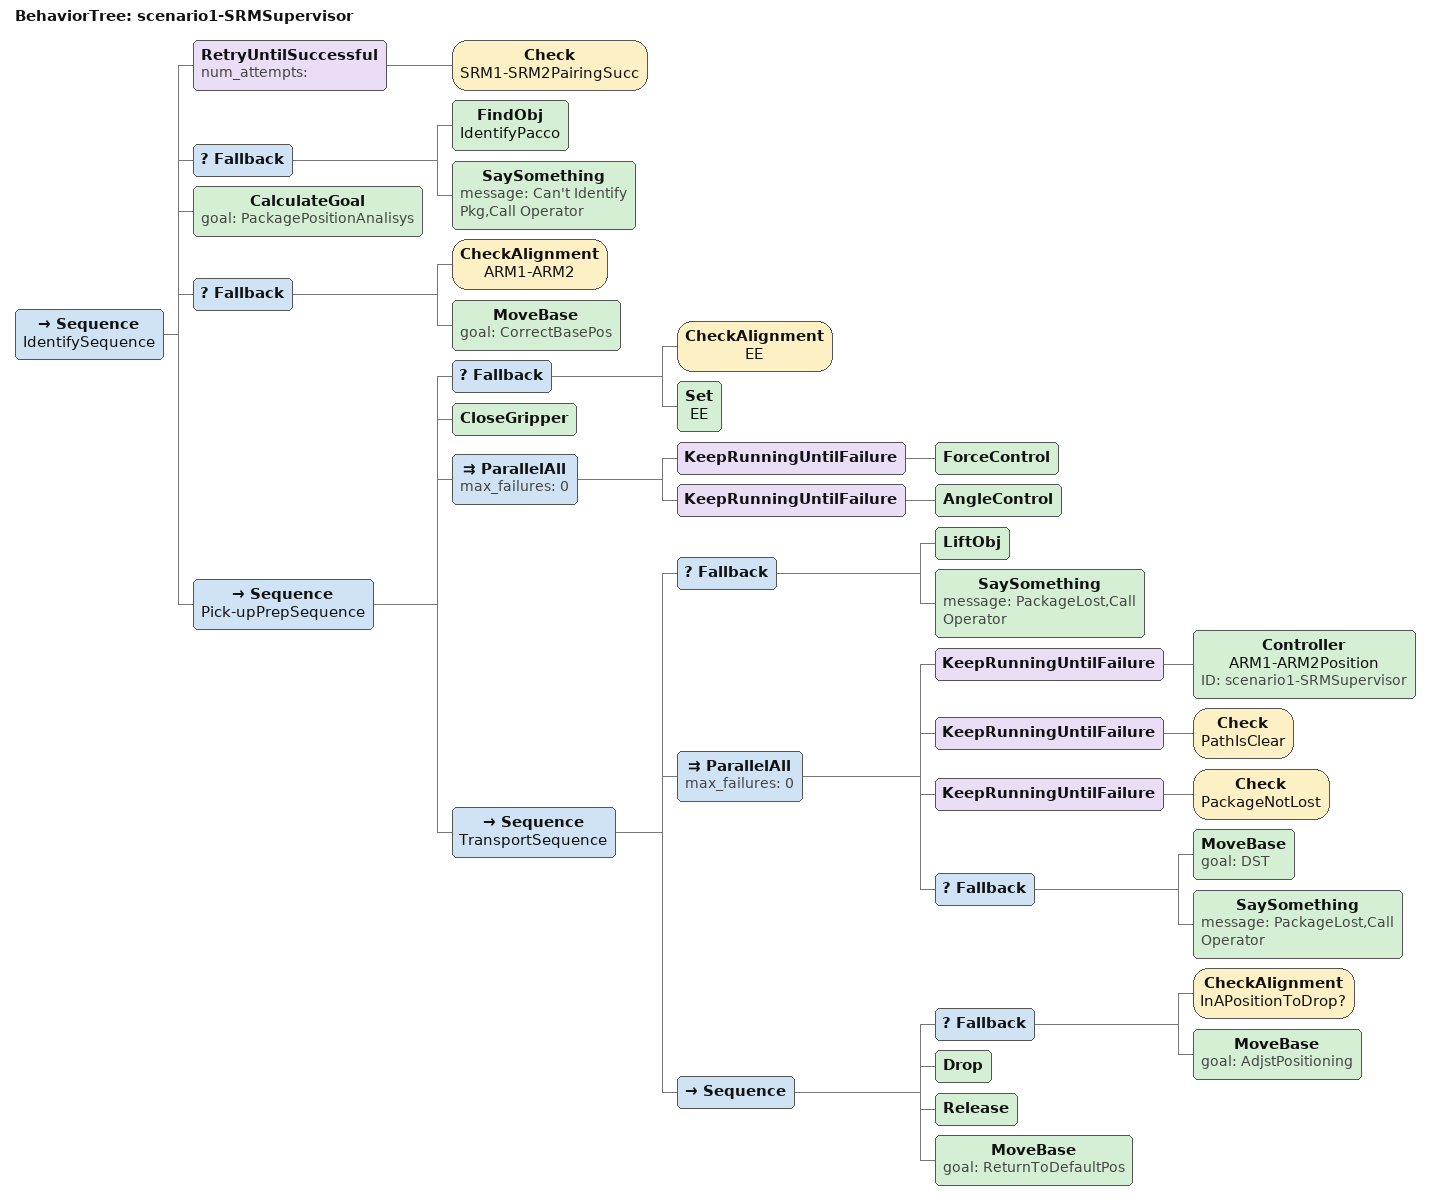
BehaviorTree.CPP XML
<?xml version="1.0" encoding="UTF-8"?>
<root BTCPP_format="4">
  <BehaviorTree ID="scenario1-SRMSupervisor">
    <Sequence name="IdentifySequence">
      <RetryUntilSuccessful num_attempts="">
        <Check name="SRM1-SRM2PairingSucc"/>
      </RetryUntilSuccessful>
      <Fallback>
        <FindObj name="IdentifyPacco"/>
        <SaySomething message="Can&apos;t Identify Pkg,Call Operator"/>
      </Fallback>
      <CalculateGoal goal="PackagePositionAnalisys"/>
      <Fallback>
        <CheckAlignment name="ARM1-ARM2"/>
        <MoveBase goal="CorrectBasePos"/>
      </Fallback>
      <Sequence name="Pick-upPrepSequence">
        <Fallback>
          <CheckAlignment name="EE"/>
          <Set name="EE"/>
        </Fallback>
        <CloseGripper/>
        <ParallelAll max_failures="0">
          <KeepRunningUntilFailure>
            <ForceControl/>
          </KeepRunningUntilFailure>
          <KeepRunningUntilFailure>
            <AngleControl/>
          </KeepRunningUntilFailure>
        </ParallelAll>
        <Sequence name="TransportSequence">
          <Fallback>
            <LiftObj/>
            <SaySomething message="PackageLost,Call Operator"/>
          </Fallback>
          <ParallelAll max_failures="0">
            <KeepRunningUntilFailure>
              <Controller name="ARM1-ARM2Position" ID="scenario1-SRMSupervisor"/>
            </KeepRunningUntilFailure>
            <KeepRunningUntilFailure>
              <Check name="PathIsClear"/>
            </KeepRunningUntilFailure>
            <KeepRunningUntilFailure>
              <Check name="PackageNotLost"/>
            </KeepRunningUntilFailure>
            <Fallback>
              <MoveBase goal="DST"/>
              <SaySomething message="PackageLost,Call Operator"/>
            </Fallback>
          </ParallelAll>
          <Sequence>
            <Fallback>
              <CheckAlignment name="InAPositionToDrop?"/>
              <MoveBase goal="AdjstPositioning"/>
            </Fallback>
            <Drop/>
            <Release/>
            <MoveBase goal="ReturnToDefaultPos"/>
          </Sequence>
        </Sequence>
      </Sequence>
    </Sequence>
  </BehaviorTree>

</root>
